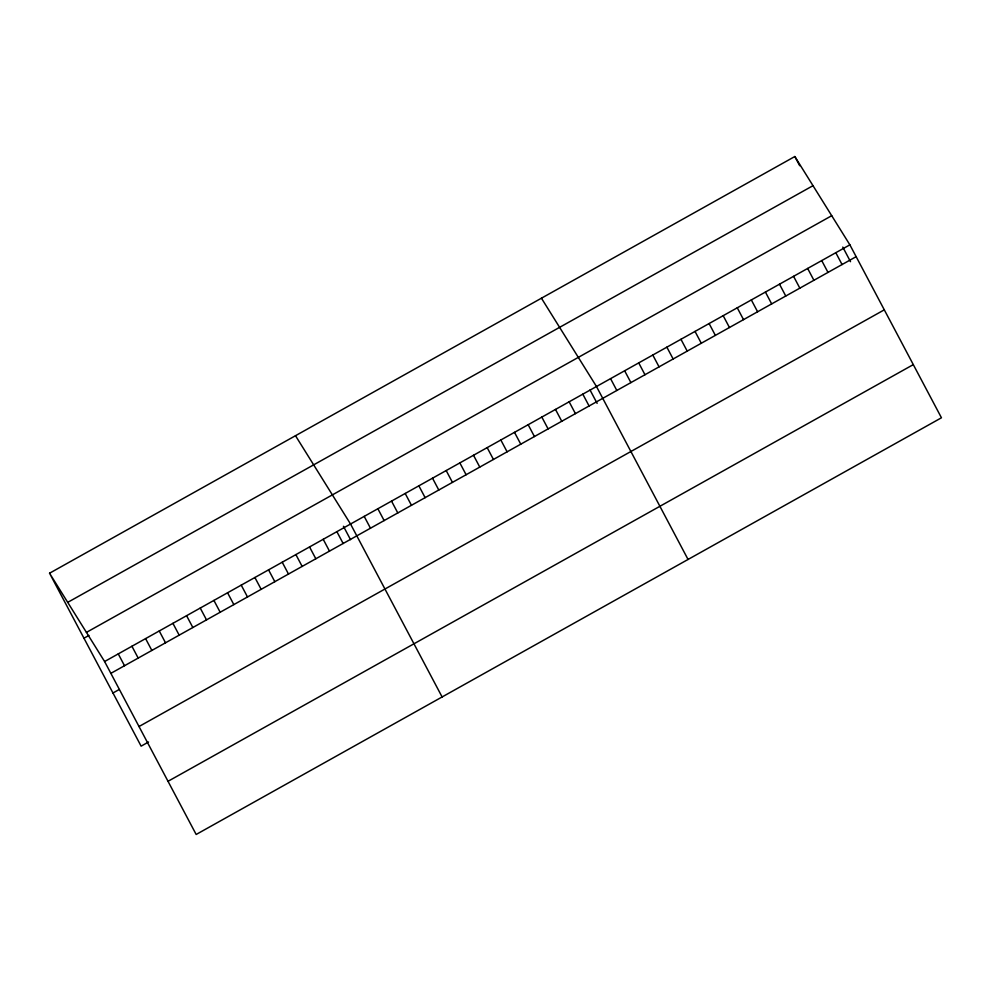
<?xml version="1.0" encoding="UTF-8"?>
<svg xmlns="http://www.w3.org/2000/svg" width="991" height="991" viewBox="0 0 991 991"><rect width="100%" height="100%" fill="white"/><g stroke="black" fill="none" stroke-linecap="round" stroke-linejoin="round"><path stroke-width="1.49" d="M49.55 573.219L794.832 156.528L849.882 244.839L941.45 417.781L196.168 834.472L104.6 661.53L49.55 573.219L141.118 746.161L148.563 741.986M67.71 602.367L813.004 185.676M86.428 632.394L831.722 215.704M83.962 638.216L88.93 635.442M104.6 661.53L849.882 244.839M110.856 673.36L856.15 256.669M112.962 692.994L119.18 689.525M139.013 726.527L884.294 309.836M168.012 781.304L913.306 364.614M541.433 298.204L596.483 386.515L688.051 559.457M295.491 435.706L350.541 524.028L442.11 696.97M794.832 156.528L799.712 165.72M842.784 247.081L850.513 261.686M835.809 252.717L842.065 264.547M821.725 260.583L827.993 272.414M807.653 268.45L813.908 280.28M793.568 276.328L799.836 288.158M779.496 284.194L785.764 296.024M765.424 292.072L771.679 303.903M751.339 299.939L757.607 311.769M737.267 307.805L743.523 319.635M723.182 315.683L729.45 327.513M709.11 323.549L715.366 335.379M695.025 331.428L701.294 343.245M680.953 339.294L687.221 351.124M666.869 347.16L673.137 358.99M652.796 355.038L659.065 366.868M638.724 362.904L644.98 374.734M624.64 370.77L630.908 382.6M610.567 378.649L616.823 390.479M590.029 389.971L597.115 403.362M582.819 394.158L589.088 405.988M569.156 401.801L575.424 413.631M555.493 409.432L561.761 421.262M541.829 417.075L548.097 428.905M528.166 424.718L534.434 436.548M514.502 432.349L520.77 444.179M500.839 439.992L507.107 451.822M487.176 447.635L493.444 459.465M473.512 455.278L479.78 467.095M459.849 462.908L466.117 474.739M446.185 470.552L452.453 482.382M432.522 478.195L438.79 490.025M418.859 485.825L425.127 497.655M405.195 493.468L411.463 505.299M391.532 501.112L397.8 512.942M377.868 508.742L384.136 520.572M364.205 516.385L370.473 528.215M343.443 526.271L350.529 539.661M336.878 531.672L343.146 543.489M323.215 539.302L329.483 551.132M309.551 546.945L315.819 558.775M295.888 554.588L302.156 566.418M282.224 562.219L288.492 574.049M268.561 569.862L274.829 581.692M254.898 577.505L261.166 589.335M241.234 585.136L247.502 596.966M227.571 592.779L233.839 604.609M213.907 600.422L220.175 612.252M200.244 608.065L206.512 619.883M186.581 615.696L192.849 627.526M172.917 623.339L179.185 635.169M159.254 630.982L165.522 642.812M145.59 638.613L151.858 650.443M131.927 646.256L138.183 658.086M118.263 653.899L124.519 665.729"/></g></svg>
